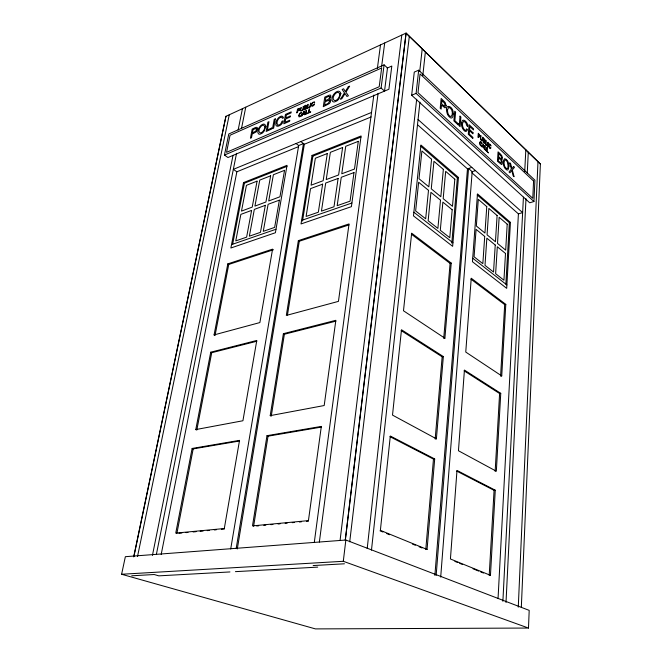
<?xml version="1.0" encoding="UTF-8"?>
<svg xmlns="http://www.w3.org/2000/svg" width="662" height="662" viewBox="0 0 662 662"><rect width="100%" height="100%" fill="white"/><g stroke="black" fill="none" stroke-linecap="round" stroke-linejoin="round"><path stroke-width="0.99" d="M528.491 628.056L529.195 610.372L345.845 540.027L125.358 556.684L121.609 574.26L315.435 628.9L528.491 628.056L343.297 561.293L121.609 574.26M521.325 607.253L540.382 164.01L406.054 33.1L225.965 116.305L133.848 556.783M518.272 607.145L537.983 161.702M533.936 201.521L534.904 180.205L418.674 70.197L414.271 72.092L411.656 95.237L529.724 202.795L533.936 201.521L416.108 93.4L418.674 70.197M506.008 602.47L525.992 198.716M527.266 172.898L528.284 152.243M502.888 601.278L523.419 197.185M524.726 171.458L525.827 149.844M498.064 598.299L518.404 213.876L471.857 172.749M456.681 471.071L494.075 490.343L489.21 575.377L490.451 575.328L495.267 490.219L456.987 470.45L450.425 558.976L490.451 575.328M495.159 471.377L499.603 393.534L464.12 370.844M470.93 279.141L504.692 304.628L500.604 376.14L501.738 375.933L505.793 304.363L471.228 278.23L465.758 352.068L501.738 375.933M505.859 284.188L509.376 222.689L477.161 194.901M500.753 393.336L496.343 471.236L458.452 450.748L464.426 370.066L500.753 393.336L499.603 393.534M510.435 222.374L506.703 288.342L472.453 261.73L477.476 193.892L510.435 222.374L509.376 222.689M440.702 577.074L472.18 171.706L468.555 168.496L436.159 575.344M434.884 575.402L467.471 168.868L417.457 124.671M427.064 549.435L434.694 458.948L390.307 436.026L380.377 530.361L427.064 549.435L425.79 549.51L433.469 459.105L389.959 436.68M436.399 438.832L443.341 356.561L401.486 329.75L392.508 415.107L436.399 438.832L435.174 439.005L442.158 356.801L401.147 330.578M444.889 338.232L451.227 263.104L411.656 233.173L403.489 310.776L444.889 338.232L443.714 338.489M458.46 177.457L452.642 246.33L413.477 215.886L420.933 145.028L458.46 177.457L457.359 177.821L420.602 146.12M443.805 337.454L450.094 263.41L411.325 234.149M451.815 243.095L457.359 177.821M371.481 550.105L419.94 102.122M422.819 75.501L425.368 51.95M367.211 548.475L416.663 99.242M419.716 71.488L422.207 48.864M349.726 541.814L409.323 36.319M345.258 540.101L406.046 33.117L540.374 164.027M345.341 540.126L406.104 33.15M343.297 561.293L345.845 540.027M340.053 540.515L401.768 35.152M384.101 64.859L387.485 67.963L384.531 91.091L381.097 88.029L384.101 64.859L228.787 133.989L224.443 155.073L227.968 157.531L388.9 89.238L391.805 66.051L387.179 68.095M319.357 542.046L378.118 93.251M381.602 66.605L384.688 43.038M314.293 542.426L373.823 95.063M377.365 68.492L380.493 44.983M266.985 435.687L252.487 525.885L308.434 520.622L321.327 426.411L266.985 435.687L268.044 436.167L321.368 427.098M270.212 415.637L283.386 333.681L335.849 320.317L324.19 405.533L270.212 415.637L271.255 416.133L284.379 334.244L335.849 321.161M298.347 240.637L286.323 315.426L338.447 301.375L349.048 223.922L298.347 240.637L299.282 241.258L348.998 224.906M312.042 155.413L301.028 223.946L351.406 206.668L361.088 135.967L312.042 155.413L312.927 156.083L360.997 137.059M253.604 526.29L268.044 436.167M287.465 314.988L299.282 241.258M302.517 221.034L312.927 156.083M236.16 548.591L303.469 143.571L298.686 145.524L230.707 548.988M237.294 548.972L304.346 144.242L371.159 116.951M192.121 448.455L175.753 533.1L224.302 528.533L239.536 440.362L192.121 448.455L193.18 448.894L239.586 441M195.77 429.58L210.731 352.201L256.79 340.458L242.921 420.751L195.77 429.58L196.813 430.035L211.724 352.705L256.79 341.253M214.074 334.914L227.802 263.89L272.57 249.135L259.885 322.56L214.074 334.914L215.059 335.427L228.746 264.452L273.505 249.731M243.525 182.588L230.873 248.002L275.4 232.734L287.043 165.326L243.525 182.588L244.41 183.2L286.985 166.344M176.87 533.473L193.18 448.894M232.652 244.204L244.41 183.2M161.18 554.491L236.872 171.797L298.62 146.583M156.439 554.111L236.541 153.319M241.547 128.271L245.751 107.227M152.434 555.41L233.032 155.355M238.13 130.033L242.416 108.767M133.707 556.742L225.916 116.264M137.514 556.51L229.259 114.84M224.443 155.073L381.097 88.029M411.656 95.237L416.108 93.4M371.514 112.441L233.33 169.356L236.872 171.797M231.526 244.626L276.004 229.251M301.599 220.405L351.911 203.011M467.471 168.868L471.816 167.387M472.18 171.706L475.432 170.606M518.404 213.876L522.632 212.618L418.053 119.532M450.094 263.41L451.227 263.104M504.692 304.628L505.793 304.363M442.158 356.801L443.341 356.561M433.469 459.105L434.694 458.948M494.075 490.343L495.267 490.219M178.889 533.282L181.926 532.993M185.972 532.62L188 532.43M193.056 531.958L196.084 531.669M200.131 531.296L203.168 531.007M207.214 530.626L209.233 530.444M214.298 529.964L216.317 529.774M221.373 529.302L224.41 529.021M256.657 526L258.685 525.81M263.774 525.338L265.81 525.148M270.89 524.668L272.926 524.478M278.015 524.006L280.051 523.816M285.132 523.336L287.167 523.146M292.248 522.674L294.284 522.483M299.373 522.004L301.409 521.813M306.489 521.342L308.525 521.151M131.738 575.791L154.238 574.525L158.822 575.849L229.946 571.943M313.151 565.555L344.439 563.792M235.432 571.645L317.694 567.127M380.038 530.85L382.901 532.016M386.707 533.572L389.57 534.739M412.443 544.073L415.306 545.24M419.12 546.795L421.975 547.962M454.893 561.384L457.748 562.551M459.66 563.329L462.515 564.496M473.007 568.774L478.725 571.099M480.629 571.877L483.492 573.044M210.731 352.201L211.724 352.705M283.386 333.681L284.379 334.244M227.802 263.89L228.746 264.452M296.046 143.522L298.686 145.524M300.829 141.552L304.346 144.242M413.858 212.221L452.94 242.772M472.709 258.221L506.893 284.941M447.537 109.735C447.371 112.242 448.166 116.189 451.112 116.595C453.561 114.22 452.262 108.047 448.728 107.31L447.537 109.735M484.915 142.264L484.576 142.843L483.483 141.875L483.583 140.51L484.915 142.264M501.622 157.399L501.506 158.458L500.828 158.623L498.61 156.646L498.8 153.667L500.919 155.694L501.622 157.399M508.995 166.038L508.068 169.753A4.899 2.276 72.8 0 1 506.504 169.77L505.164 168.52A4.899 2.276 72.8 0 1 503.757 165.757L503.352 160.767L504.626 158.706C507.795 159.186 508.797 163.282 508.995 166.038M484.932 140.418L484.576 140.923L483.616 140.071L483.707 138.813L484.932 140.418M276.89 123.124L277.452 125.143L279.604 124.787A3.07 1.638 -54 0 0 280.92 123.554L281.954 121.32L283.063 120.84C283.237 124.928 274.606 129.562 275.888 122.933C275.599 119.739 282.169 112.805 283.518 117.853L282.417 118.341L281.871 117.207C278.868 117.075 277.13 120.501 276.89 123.124M299.481 108.982L299.191 109.892L297.652 110.736L297.9 109.296L299.481 108.982M330.76 100.094L330.404 101.973A3.244 1.779 -52.3 0 1 329.304 103.603L323.271 106.698L324.794 97.091L329.287 95.154L330.677 95.138L330.868 97.273L329.403 99.259L330.76 100.094M480.207 136.024L479.801 136.993L478.485 135.942L478.361 137.564L478.005 137.233L478.303 133.269L480.207 136.024M488.622 145.061L488.978 147.204L490.137 148.545A1.729 0.819 72.1 0 0 490.641 148.445L490.914 147.709L490.575 147.386L490.393 147.916A1.266 0.596 72.1 0 1 489.905 147.949L488.978 146.029A3.128 1.473 72.2 0 1 489.011 145.052L489.748 144.415L490.956 146.087A1.672 0.786 72.1 0 0 490.683 145.135L489.458 143.811L488.622 145.061M480.513 138.044C480.306 141.312 484.054 142.181 482.83 137.514L482.482 137.183C483.219 143.596 479.379 138.416 481.059 135.851L480.703 135.52L480.513 138.044M339.614 93.731C340.649 96.743 335.212 103.553 333.259 99.201C332.258 96.197 337.645 89.42 339.614 93.731M479.611 142.578L479.958 144.746L481.15 146.112A1.754 0.836 71.9 0 0 481.671 146.012L481.961 145.268L481.605 144.937L481.423 145.475A1.291 0.612 71.9 0 1 480.918 145.508L479.975 143.563A3.169 1.514 72 0 1 480.008 142.578L480.769 141.925L482.002 143.621A1.696 0.811 71.9 0 0 481.729 142.661L480.471 141.312L479.611 142.578M453.23 113.988L452.816 116.727L452.055 117.786A5.279 2.59 70.6 0 1 450.226 117.662L448.687 116.239A5.288 2.59 70.6 0 1 447.115 113.21C443.714 102.502 453.867 105.688 453.23 113.988M461.662 122.925C460.272 126.003 465.485 135.412 467.496 129.62L466.619 128.8L465.907 130.282A3.169 1.531 71.3 0 1 464.898 130.141C462.498 128.205 461.439 123.571 463.673 121.254L465.767 122.602L466.809 125.648L467.686 126.459C468.572 122.834 462.101 116.454 461.662 122.925M306.672 107.318L306.514 108.088A1.316 0.712 -53.1 0 1 306.067 108.75L303.651 110.008L304.313 106.061C307.127 103.959 306.523 106.301 306.672 107.318M446.097 105.515L445.816 107.285L444.996 107.873L441.529 105.109L441.14 109.122L440.205 108.254L441.157 98.456L445.121 102.378L446.097 105.515M533.572 181.049L532.778 198.327L418.003 92.688L420.064 73.921L533.572 181.049M256.542 128.966L255.846 131.084L252.404 132.979L253.058 129.62L255.855 128.486L256.542 128.966M505.495 253.463L503.939 280.216L495.631 273.696L497.311 246.752L505.495 253.463M507.2 224.178L505.694 250.162L497.518 243.434L499.156 217.268L507.2 224.178M501.407 159.65L502.392 162.14L502.235 163.895A3.045 1.423 72.7 0 1 501.548 164.532L497.452 161.263L498.064 151.855C500.124 153.675 503.501 156.265 502.127 159.459L501.407 159.65M329.585 100.93L328.327 103.388L324.628 105.101L325.15 101.766L328.575 100.343L329.585 100.93M498.544 157.705L498.329 160.957L501.233 163.175L501.291 160.601L498.544 157.705M495.242 245.048L493.529 272.049L484.998 265.354L486.843 238.163L495.242 245.048M497.112 215.514L495.449 241.729L487.067 234.82L488.854 208.431L497.112 215.514M484.716 236.425L482.838 263.658L474.075 256.782L476.094 229.358L484.716 236.425M486.769 206.635L484.948 233.065L476.342 225.982L478.295 199.361L486.769 206.635M486.462 150.572L486.429 151.01L484.683 149.397L484.973 145.433L485.072 149.281L486.462 150.572M487.017 147.336L486.736 151.292L488.473 152.905L487.116 151.176L487.017 147.336M487.397 145.532L487.364 145.971L485.627 144.349L485.916 140.41L486.007 144.233L487.397 145.532M487.96 142.33L488.035 146.592L487.96 142.33M483.392 138.044L483.103 141.991L484.874 143.422A1.299 0.612 72 0 0 485.18 143.166L485.138 139.988L483.392 138.044M478.626 134.047L478.518 135.495L479.669 136.38L479.743 135.296L478.626 134.047M264.734 126.508C265.603 129.164 260.538 135.818 258.991 131.548C258.147 128.9 263.17 122.271 264.734 126.508M329.875 96.842L328.584 99.176L325.323 100.69L325.803 97.645L328.898 96.329L329.875 96.842M306.2 107.658L305.678 108.659L304.197 109.354L304.429 107.989L306.2 107.658M472.999 132.756L472.916 133.823L469.524 130.662L469.259 133.997L472.933 137.398L472.842 138.482L468.291 134.262L469.077 124.655L473.57 128.875L473.487 129.942L469.854 126.541L469.615 129.587L472.999 132.756M340.864 93.623L339.151 98.58A5.288 2.913 -52 0 1 336.685 100.996L334.658 101.874A5.288 2.913 -52 0 1 332.647 101.41C329.171 96.958 338.952 86.49 340.864 93.623M460.016 116.156L459.18 125.821L460.073 126.657L460.901 116.992L460.016 116.156M452.187 209.763L449.779 237.716L440.296 230.277L442.87 202.117L452.187 209.763M454.819 179.22L452.485 206.321L443.184 198.65L445.675 171.359L454.819 179.22M458.452 123.976L458.361 125.068L453.867 120.906L454.736 111.199L455.63 112.044L454.868 120.65L458.452 123.976M306.341 105.986L304.503 107.55L304.719 106.292L306.341 105.986M440.503 200.181L437.896 228.39L428.149 220.744L430.921 192.328L440.503 200.181M443.35 169.373L440.826 196.713L431.26 188.827L433.949 161.305L443.35 169.373M441.984 100.425L441.637 104.008L444.657 106.334L444.905 103.661L441.984 100.425M428.496 190.333L425.674 218.799L415.645 210.93L418.641 182.257L428.496 190.333M431.566 159.261L428.844 186.833L419.005 178.732L421.909 150.969L431.566 159.261M311.355 104.811L311.719 106.234L313.325 105.754A1.787 0.968 -52.8 0 0 314.069 104.927L314.516 103.86L313.747 104.803A1.307 0.712 -52.8 0 1 313.027 105.556L312.265 105.788L311.802 105.167A3.236 1.754 -52.8 0 1 311.91 104.24L313.027 102.585L314.682 102.329A1.721 0.935 -52.8 0 0 314.351 101.857L312.646 102.461L311.355 104.811M299.969 108.808L299.34 110.24L297.577 111.175L296.833 112.987L297.503 109.065L299.514 108.245L299.969 108.808M300.267 110.165C300.829 113.326 304.834 107.947 303.552 106.4L303.08 106.607C304.263 110 298.719 113.111 301.169 107.451L300.267 110.165M298.711 115.461L299.058 116.893L300.639 116.438A1.771 0.96 -53.4 0 0 301.375 115.618L301.822 114.551L301.053 115.486A1.299 0.703 -53.4 0 1 300.349 116.231L299.596 116.454L299.15 115.825A3.211 1.738 -53.3 0 1 299.257 114.907L300.366 113.252L301.988 113.02A1.713 0.927 -53.3 0 0 301.665 112.548L300.002 113.128L298.711 115.461M265.818 126.45L264.097 131.15A4.932 2.59 -54.6 0 1 261.854 133.385L260.067 134.163A4.932 2.59 -54.6 0 1 258.362 133.641C255.449 129.553 264.419 119.532 265.818 126.45M257.634 128.594L256.153 131.928L252.205 134.014L251.469 137.779L250.426 138.234L252.205 129.049C253.38 128.833 257.535 125.523 257.634 128.594M381.66 67.996L379.21 86.739L226.536 152.326L230.045 135.238L381.66 67.996M354.005 172.567L350.057 201.174L337.173 205.659L341.261 177.275L354.005 172.567M358.308 141.345L354.484 169.042L341.766 173.783L345.73 146.294L358.308 141.345M338.117 178.434L333.996 206.759L321.442 211.128L325.696 183.026L338.117 178.434M342.618 147.51L338.621 174.95L326.225 179.567L330.355 152.334L342.618 147.51M322.634 184.152L318.339 212.204L306.101 216.457L310.528 188.629L322.634 184.152M327.318 153.526L323.164 180.701L311.066 185.203L315.352 158.235L327.318 153.526M508.193 166.278L507.804 168.074L506.852 168.744C503.989 167.337 503.062 162.405 505.015 160.014L505.842 160.121L507.274 161.718L508.193 166.278M309.551 107.012L307.085 108.502L307.747 104.555L308.227 104.339L307.64 107.848L309.551 107.012M309.361 108.982L308.773 112.515L310.693 111.679L310.619 112.126L308.219 113.169L309.361 108.982M310.569 103.305L309.915 107.261L311.049 103.098L310.569 103.305M306.076 110.413L305.414 114.385L307.805 113.351L307.88 112.904L305.968 113.732L306.556 110.206L306.076 110.413M279.381 200.139L274.647 227.397L263.269 231.352L268.11 204.301L279.381 200.139M284.552 170.341L279.96 196.78L268.706 200.975L273.398 174.727L284.552 170.341M290.204 116.049L290.022 117.1L285.678 118.995L285.099 122.247L289.799 120.211L289.617 121.27L283.799 123.786L285.471 114.402L291.23 111.87L291.048 112.921L286.389 114.965L285.86 117.944L290.204 116.049M265.33 205.328L260.464 232.329L249.359 236.185L254.324 209.399L265.33 205.328M270.65 175.811L265.925 202.009L254.936 206.097L259.761 180.089L270.65 175.811M275.309 118.879L273.605 128.196L272.512 128.668L274.225 119.359L275.309 118.879M271.71 128.056L271.519 129.098L266.141 131.432L267.878 122.156L268.946 121.684L267.415 129.917L271.71 128.056M251.61 210.4L246.62 237.137L235.78 240.91L240.869 214.372L251.61 210.4M257.063 181.148L252.222 207.107L241.489 211.104L246.43 185.335L257.063 181.148M483.45 144.523L482.863 145.954L483.757 146.79L483.45 144.523M482.722 146.294L482.333 147.221L481.977 146.89L483.293 143.869L484.427 149.157L483.839 147.336L482.722 146.294M303.966 111.77L303.047 113.889L304.263 113.359L303.982 111.77M302.824 114.394L301.74 115.974L304.33 111.175L305.058 114.534L304.528 114.766L304.338 113.74L302.824 114.394M348.303 86.739L345.341 91.588L343.619 88.799L342.163 89.444L344.472 92.829L340.541 99.217L341.898 98.63L345.051 93.499L346.929 96.453L348.435 95.8L345.928 92.192L349.668 86.143L348.303 86.739M513.629 166.468L511.892 168.653L510.625 163.646L509.682 162.761L511.37 169.1L509.028 171.988L509.914 172.807L511.776 170.473L513.149 175.802L514.101 176.688L512.305 169.977L514.498 167.287L513.629 166.468"/></g></svg>
